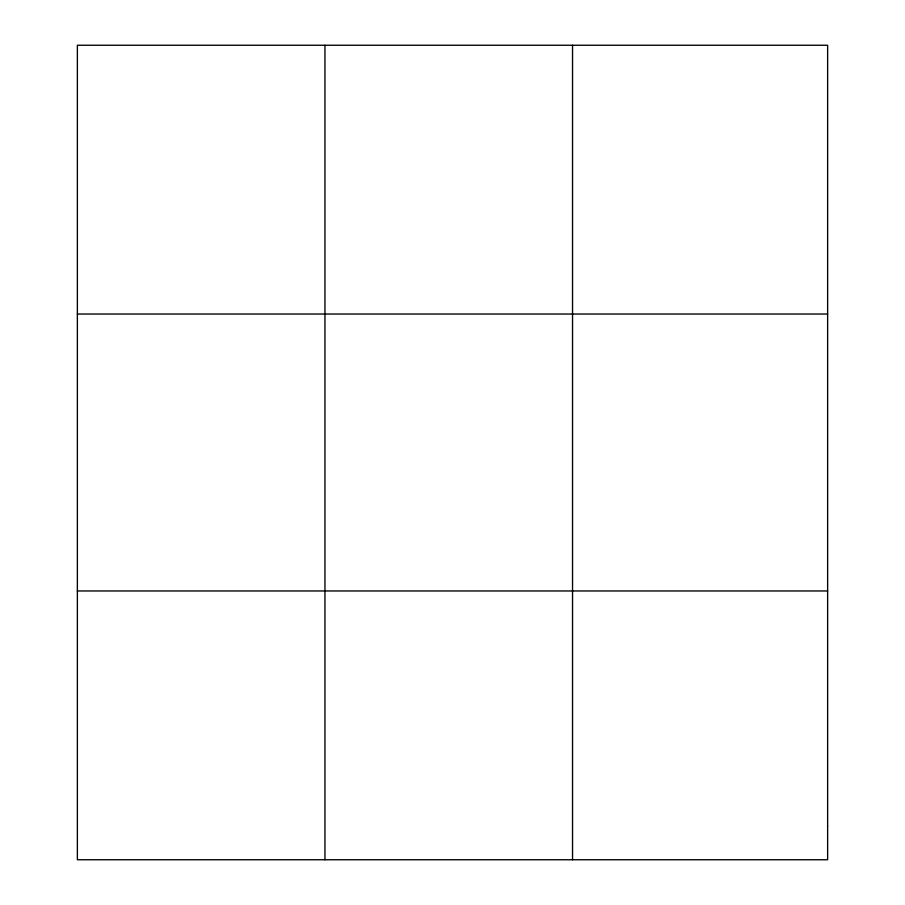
<?xml version="1.0" encoding="UTF-8"?>
<svg xmlns="http://www.w3.org/2000/svg" width="905" height="905" viewBox="0 0 905 905"><rect width="100%" height="100%" fill="white"/><g stroke="black" fill="none" stroke-linecap="round" stroke-linejoin="round"><path stroke-width="1.36" d="M324.952 45.25L324.952 859.75M572.537 45.25L572.537 859.75M77.366 314.035L827.634 314.035M77.366 590.965L827.634 590.965M827.634 826.152L827.634 859.75L77.366 859.75L77.366 45.25L827.634 45.25L827.634 826.152"/></g></svg>
